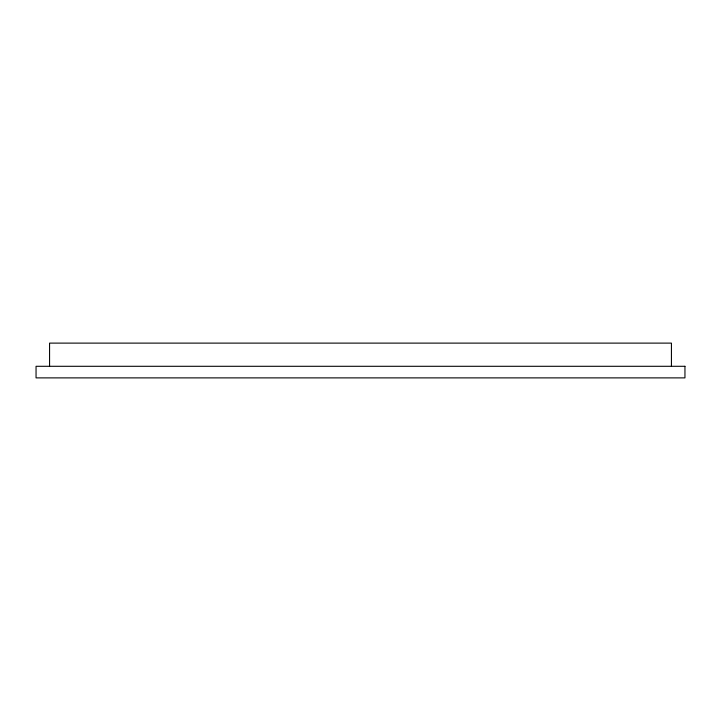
<?xml version="1.0" encoding="UTF-8"?>
<svg xmlns="http://www.w3.org/2000/svg" width="721" height="721" viewBox="0 0 721 721"><rect width="100%" height="100%" fill="white"/><g stroke="black" fill="none" stroke-linecap="round" stroke-linejoin="round"><path stroke-width="1.08" d="M671.431 366.295L671.431 343.115L49.569 343.115L49.569 366.295M684.95 366.295L36.05 366.295L36.05 377.885L684.95 377.885L684.95 366.295"/></g></svg>
